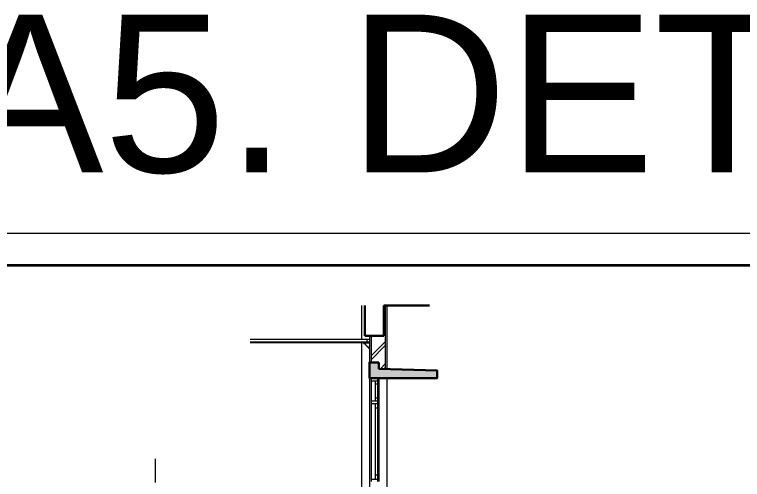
# Model space of a CAD drawing. Header units: millimetres. Extents: x -11 to 1625, y -267 to 195.
# Drawn here: x 1104.73 to 1127.8, y 165.21 to 179.94 of the extents above; entities that cross this region are included whole.
import ezdxf
from ezdxf.enums import TextEntityAlignment as Align

# ---------------------------------------------------------------- set-up
doc = ezdxf.new("R2010")
doc.units = ezdxf.units.MM
doc.linetypes.add('DASHDOT2', pattern=[0.5, 0.25, -0.125, 0, -0.125])
for name, color, linetype, lineweight in [('ars', 11, 'Continuous', 5), ('AS2', 7, 'Continuous', 0), ('blk', 1, 'Continuous', 30), ('GRS KOP', 1, 'Continuous', 35), ('kop', 7, 'Continuous', 20), ('kus', 63, 'Continuous', 15), ('lan', 7, 'Continuous', 15), ('not', 7, 'Continuous', 20), ('pla', 213, 'Continuous', 15), ('sol kol', 8, 'Continuous', 0), ('tem', 5, 'Continuous', 20)]:
    doc.layers.add(name, color=color, linetype=linetype, lineweight=lineweight)
doc.styles.add('BARU', font='complex.shx')
doc.styles.add('simplek', font='simplex.shx')
doc.styles.get("Standard").update_dxf_attribs({"font": 'ARIALUNI.TTF'})

# ---------------------------------------------------------------- blocks, each defined once
blk = doc.blocks.new('kop')
at = {"layer": 'GRS KOP'}
blk.add_lwpolyline([(1, 54), (83, 54), (83, 1), (1, 1)], close=True, dxfattribs=at)
at = {"layer": 'kop', "color": 7}
blk.add_line((84, 55), (0, 55), dxfattribs=at)
at = {"layer": 'kop', "style": 'BARU', "flags": 4}
for p, height in [((73.8, 5.4), 0.35), ((80.303, 5.382), 0.25), ((73.8, 4.9), 0.35), ((80.303, 4.882), 0.25), ((73.8, 4.4), 0.35), ((80.303, 4.382), 0.25)]:
    blk.add_attdef('-', p, '', height=height, dxfattribs=at)
at = {"layer": 'kop', "flags": 4}
for tag, p in [('AR-00', (78.057, 2.648)), ('00', (81.238, 2.647))]:
    blk.add_attdef(tag, text='', height=0.35, dxfattribs=at).set_placement(p, align=Align.MIDDLE)

msp = doc.modelspace()

# ---------------------------------------------------------------- hatches: boundary and pattern name
at = {"layer": 'ars'}
h = msp.add_hatch(dxfattribs=at)
h.set_pattern_fill('TEMBOK', color=256, scale=0.5)
h.set_pattern_definition([(45, (1088.13786, 68.39783), (-0.3535534, 0.3535534), []), (45, (1088.26286, 68.39783), (-0.3535534, 0.3535534), [])])
h.paths.add_polyline_path([(1116.0294209, 168.9158419), (1116.2794209, 168.9158419), (1116.2794209, 168.7158419), (1116.4794209, 168.7093554), (1116.4794209, 169.7558419), (1116.0294209, 169.7558419)])
at = {"layer": 'sol kol'}
h = msp.add_hatch(color=256, dxfattribs=at)
h.dxf.hatch_style = 1
h.paths.add_polyline_path([(1116.2794209, 168.7158419), (1116.2794209, 168.9158419), (1115.9794209, 168.9158419), (1115.9794209, 168.4158419), (1118.1294209, 168.4158419), (1118.1294209, 168.6558419)])

# ---------------------------------------------------------------- linework, layer by layer
at = {"layer": 'ars'}
for p, q in [((1116.4794209, 170.7158419), (1116.4794209, 168.7093554)), ((1116.0294209, 169.7558419), (1116.0294209, 168.9158419)), ((1115.9794209, 169.5358419), (1112.1952872, 169.5358419))]:
    msp.add_line(p, q, dxfattribs=at)
at = {"layer": 'AS2', "linetype": 'DASHDOT2', "ltscale": 3}
msp.add_line((1109.1836032, 165.8564548), (1109.1836032, 144.3018642), dxfattribs=at)
at = {"layer": 'blk'}
for p, q in [((1115.8294209, 170.7158419), (1115.8294209, 169.7558419)), ((1116.4294209, 170.7158419), (1117.8794209, 170.7158419)), ((1116.4294209, 170.7158419), (1116.4294209, 169.7558419)), ((1115.8294209, 169.7558419), (1116.4294209, 169.7558419))]:
    msp.add_line(p, q, dxfattribs=at)
msp.add_lwpolyline([(1116.2794209, 168.9158419), (1115.9794209, 168.9158419), (1115.9794209, 168.4158419), (1118.1294209, 168.4158419), (1118.1294209, 168.6558419), (1116.2794209, 168.7158419)], close=True, dxfattribs=at)
at = {"layer": 'kus'}
for p, q in [((1116.0294209, 168.4158419), (1116.0294209, 165.1358419)), ((1116.0294209, 168.3358419), (1116.2294209, 168.3358419)), ((1116.1594209, 168.3358419), (1116.1594209, 167.6958419)), ((1116.1594209, 168.2358419), (1116.2294209, 168.2358419)), ((1116.2294209, 168.4158419), (1116.2294209, 165.1358419)), ((1116.1594209, 167.7958419), (1116.2294209, 167.7958419)), ((1116.0294209, 167.6958419), (1116.2294209, 167.6958419)), ((1116.0294209, 167.6158419), (1116.2294209, 167.6158419)), ((1116.1594209, 167.6158419), (1116.1594209, 165.2158419)), ((1116.1594209, 167.4758419), (1116.2294209, 167.4758419)), ((1116.1594209, 165.3558419), (1116.2294209, 165.3558419)), ((1116.0294209, 165.2158419), (1116.2294209, 165.2158419))]:
    msp.add_line(p, q, dxfattribs=at)
at = {"layer": 'lan'}
for p, q in [((1115.9794209, 169.7558419), (1115.9794209, 168.9158419)), ((1116.5294209, 169.7558419), (1116.5294209, 168.9158419)), ((1115.9794209, 168.4158419), (1115.9794209, 163.0358419)), ((1116.2794209, 168.4158419), (1116.2794209, 165.1358419))]:
    msp.add_line(p, q, dxfattribs=at)
msp.add_lwpolyline([(1115.8194209, 169.4958419), (1115.8194209, 169.5158419), (1115.7994209, 169.5158419), (1115.7994209, 169.5358419), (1115.9794209, 169.5358419), (1115.9794209, 169.3558419), (1115.9594209, 169.3558419), (1115.9594209, 169.3758419), (1115.9394209, 169.3758419), (1115.9394209, 169.4158419, -0.4142135624), (1115.8594209, 169.4958419)], format="xyb", close=True, dxfattribs=at)
at = {"layer": 'pla'}
for p, q in [((1115.9794209, 169.6358419), (1112.1952872, 169.6358419)), ((1115.8994209, 169.6358419), (1115.8994209, 169.5558419)), ((1115.9794209, 169.5558419), (1112.1952872, 169.5558419))]:
    msp.add_line(p, q, dxfattribs=at)
at = {"layer": 'tem'}
for p, q in [((1115.7294209, 170.7158419), (1115.7294209, 169.6358419)), ((1116.5294209, 170.7158419), (1116.5294209, 168.7077337)), ((1115.7294209, 169.5358419), (1115.7294209, 163.1358419)), ((1116.5294209, 168.4158419), (1116.5294209, 162.0358419))]:
    msp.add_line(p, q, dxfattribs=at)

# ---------------------------------------------------------------- block references
at = {"layer": 'kop'}
msp.add_blockref('kop', (1079.214162, 117.9999999), dxfattribs=at)

# ---------------------------------------------------------------- texts
at = {"layer": 'not', "insert": (1121.214162, 174.8690699), "char_height": 5, "attachment_point": 7, "style": 'simplek'}
msp.add_mtext('\\pi-18.324;{\\f@Arial Unicode MS|b0|i0|c0|p34;A5. DETAIL}', dxfattribs=at)

doc.saveas('drawing.dxf')
